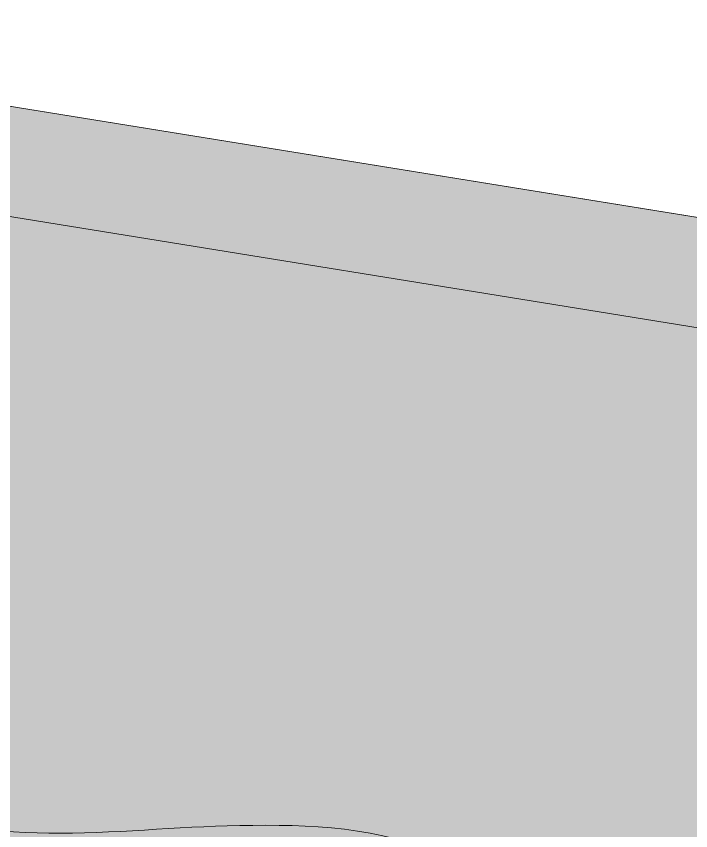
# Model space of a CAD drawing. Header units: millimetres. Extents: x 29 to 224, y -127 to -4.
# Drawn here: x 55.782 to 57.965, y -112.999 to -110.364 of the extents above; entities that cross this region are included whole.
import ezdxf

# ---------------------------------------------------------------- set-up
doc = ezdxf.new("R2010")
doc.units = ezdxf.units.MM
doc.header["$MEASUREMENT"] = 0
doc.layers.add('e_0', color=7, linetype='Continuous')
doc.layers.add('Layer 4', color=7, linetype='Continuous')

# ---------------------------------------------------------------- blocks, each defined once
blk = doc.blocks.new('block 10')
at = {"layer": 'Layer 4'}
h = blk.add_hatch(color=1, dxfattribs=at)
h.dxf.hatch_style = 2
edge = h.paths.add_edge_path()
edge.add_spline(control_points=[(83.0695, -123.7787), (83.0695, -123.7787), (28.9332, -123.7787), (28.9332, -123.7787), (28.9332, -123.7787), (28.9332, -121.8086), (28.9332, -121.8086), (28.9332, -116.1129), (33.2803, -111.3589), (38.9532, -110.8505), (38.9532, -110.8505), (43.7205, -110.4234), (43.7205, -110.4234), (44.3462, -110.3673), (44.9755, -110.3636), (45.6018, -110.4125), (45.6018, -110.4125), (55.0707, -110.543), (55.0707, -110.543), (55.0707, -110.543), (62.3278, -111.7162), (62.3278, -111.7162), (62.6032, -111.7377), (62.8794, -111.7484), (63.1557, -111.7484), (63.1557, -111.7484), (67.0541, -111.1718), (67.0541, -111.1718), (68.346, -110.9807), (69.6566, -110.9506), (70.9559, -111.0823), (70.9559, -111.0823), (71.1637, -111.1034), (71.1637, -111.1034), (77.8079, -111.1034), (83.0695, -117.1345), (83.0695, -123.7787), (83.0695, -123.7787), (83.0695, -123.7787), (83.0695, -123.7787)], knot_values=[0, 0, 0, 0, 1, 1, 1, 2, 2, 2, 3, 3, 3, 4, 4, 4, 5, 5, 5, 6, 6, 6, 7, 7, 7, 8, 8, 8, 9, 9, 9, 10, 10, 10, 11, 11, 11, 12, 12, 12, 13, 13, 13, 13], degree=3, periodic=1)
at = {"layer": 'Layer 4', "lineweight": 0}
blk.add_open_spline([(83.0695, -123.7787), (83.0695, -123.7787), (28.9332, -123.7787), (28.9332, -123.7787), (28.9332, -123.7787), (28.9332, -121.8086), (28.9332, -121.8086), (28.9332, -116.1129), (33.2803, -111.3589), (38.9532, -110.8505), (38.9532, -110.8505), (43.7205, -110.4234), (43.7205, -110.4234), (44.3462, -110.3673), (44.9755, -110.3636), (45.6018, -110.4125), (45.6018, -110.4125), (55.0707, -110.543), (55.0707, -110.543), (55.0707, -110.543), (62.3278, -111.7162), (62.3278, -111.7162), (62.6032, -111.7377), (62.8794, -111.7484), (63.1557, -111.7484), (63.1557, -111.7484), (67.0541, -111.1718), (67.0541, -111.1718), (68.346, -110.9807), (69.6566, -110.9506), (70.9559, -111.0823), (70.9559, -111.0823), (71.1637, -111.1034), (71.1637, -111.1034), (77.8079, -111.1034), (83.0695, -117.1345), (83.0695, -123.7787), (83.0695, -123.7787), (83.0695, -123.7787), (83.0695, -123.7787)], degree=3, knots=[0, 0, 0, 0, 1, 1, 1, 2, 2, 2, 3, 3, 3, 4, 4, 4, 5, 5, 5, 6, 6, 6, 7, 7, 7, 8, 8, 8, 9, 9, 9, 10, 10, 10, 11, 11, 11, 12, 12, 12, 13, 13, 13, 13], dxfattribs=at)

msp = doc.modelspace()

# ---------------------------------------------------------------- linework, layer by layer
at = {"layer": 'e_0', "lineweight": 0}
for points, knots in [([(71.1637, -111.1034), (71.1637, -111.1034), (70.9558, -111.0823), (70.9558, -111.0823), (70.4263, -111.0287), (69.8953, -111.0018), (69.364, -111.0018), (68.5917, -111.0018), (67.8195, -111.0585), (67.0541, -111.1718), (67.0541, -111.1718), (63.1556, -111.7484), (63.1556, -111.7484), (62.8794, -111.7484), (62.6033, -111.7377), (62.3279, -111.7162), (62.3279, -111.7162), (55.0708, -110.543), (55.0708, -110.543), (55.0708, -110.543), (45.6018, -110.4125), (45.6018, -110.4125), (45.3103, -110.3897), (45.0183, -110.3784), (44.7262, -110.3784), (44.3906, -110.3784), (44.0551, -110.3934), (43.7206, -110.4233), (43.7206, -110.4233), (38.9532, -110.8505), (38.9532, -110.8505), (33.2803, -111.3589), (28.9332, -116.1129), (28.9332, -121.8086), (28.9332, -121.8086), (28.9332, -123.7787), (28.9332, -123.7787), (28.9332, -123.7787), (83.0696, -123.7787), (83.0696, -123.7787), (83.0696, -117.1345), (77.8079, -111.1034), (71.1637, -111.1034)], [0, 0, 0, 0, 1, 1, 1, 2, 2, 2, 3, 3, 3, 4, 4, 4, 5, 5, 5, 6, 6, 6, 7, 7, 7, 8, 8, 8, 9, 9, 9, 10, 10, 10, 11, 11, 11, 12, 12, 12, 13, 13, 13, 14, 14, 14, 14]), ([(55.04, -110.8954), (55.04, -110.8954), (62.2715, -112.0644), (62.2715, -112.0644), (62.2715, -112.0644), (62.2859, -112.0668), (62.2859, -112.0668), (62.2859, -112.0668), (62.3004, -112.0679), (62.3004, -112.0679), (62.5191, -112.0849), (62.7401, -112.0896), (62.9603, -112.0936), (62.8502, -112.441), (62.8236, -112.8196), (62.7294, -113.171), (62.6868, -113.3298), (62.6192, -113.4869), (62.5141, -113.6149), (62.3951, -113.7599), (62.2456, -113.8191), (62.0655, -113.8577), (61.6961, -113.937), (61.3541, -114.0315), (61.0297, -114.2339), (60.8717, -114.3326), (60.7265, -114.4511), (60.5914, -114.5791), (60.5158, -114.6508), (60.4319, -114.7465), (60.3339, -114.8026), (60.319, -114.8073), (60.3051, -114.811), (60.2906, -114.815), (60.2751, -114.6137), (60.2217, -114.4113), (60.118, -114.2119), (59.9157, -113.8227), (59.539, -113.5844), (59.1076, -113.5306), (58.884, -113.5027), (58.66, -113.511), (58.4355, -113.5217), (58.2083, -113.5326), (57.873, -113.5919), (57.6632, -113.4791), (57.5594, -113.4232), (57.4938, -113.3131), (57.4072, -113.2367), (57.3242, -113.1635), (57.2313, -113.1064), (57.1293, -113.0645), (56.922, -112.9793), (56.6858, -112.9776), (56.4645, -112.9832), (56.0645, -112.9933), (55.6185, -113.0802), (55.2819, -112.8447), (55.3762, -112.4561), (55.1069, -112.0249), (54.83, -111.7669), (54.4768, -111.4379), (54.0025, -111.2346), (53.6769, -110.8766), (53.6769, -110.8766), (55.04, -110.8954), (55.04, -110.8954)], [0, 0, 0, 0, 1, 1, 1, 2, 2, 2, 3, 3, 3, 4, 4, 4, 5, 5, 5, 6, 6, 6, 7, 7, 7, 8, 8, 8, 9, 9, 9, 10, 10, 10, 11, 11, 11, 12, 12, 12, 13, 13, 13, 14, 14, 14, 15, 15, 15, 16, 16, 16, 17, 17, 17, 18, 18, 18, 19, 19, 19, 20, 20, 20, 21, 21, 21, 22, 22, 22, 22])]:
    msp.add_open_spline(points, degree=3, knots=knots, dxfattribs=at)

# ---------------------------------------------------------------- block references
at = {"layer": 'Layer 4'}
msp.add_blockref('block 10', (0, 0), dxfattribs=at)

doc.saveas('drawing.dxf')
